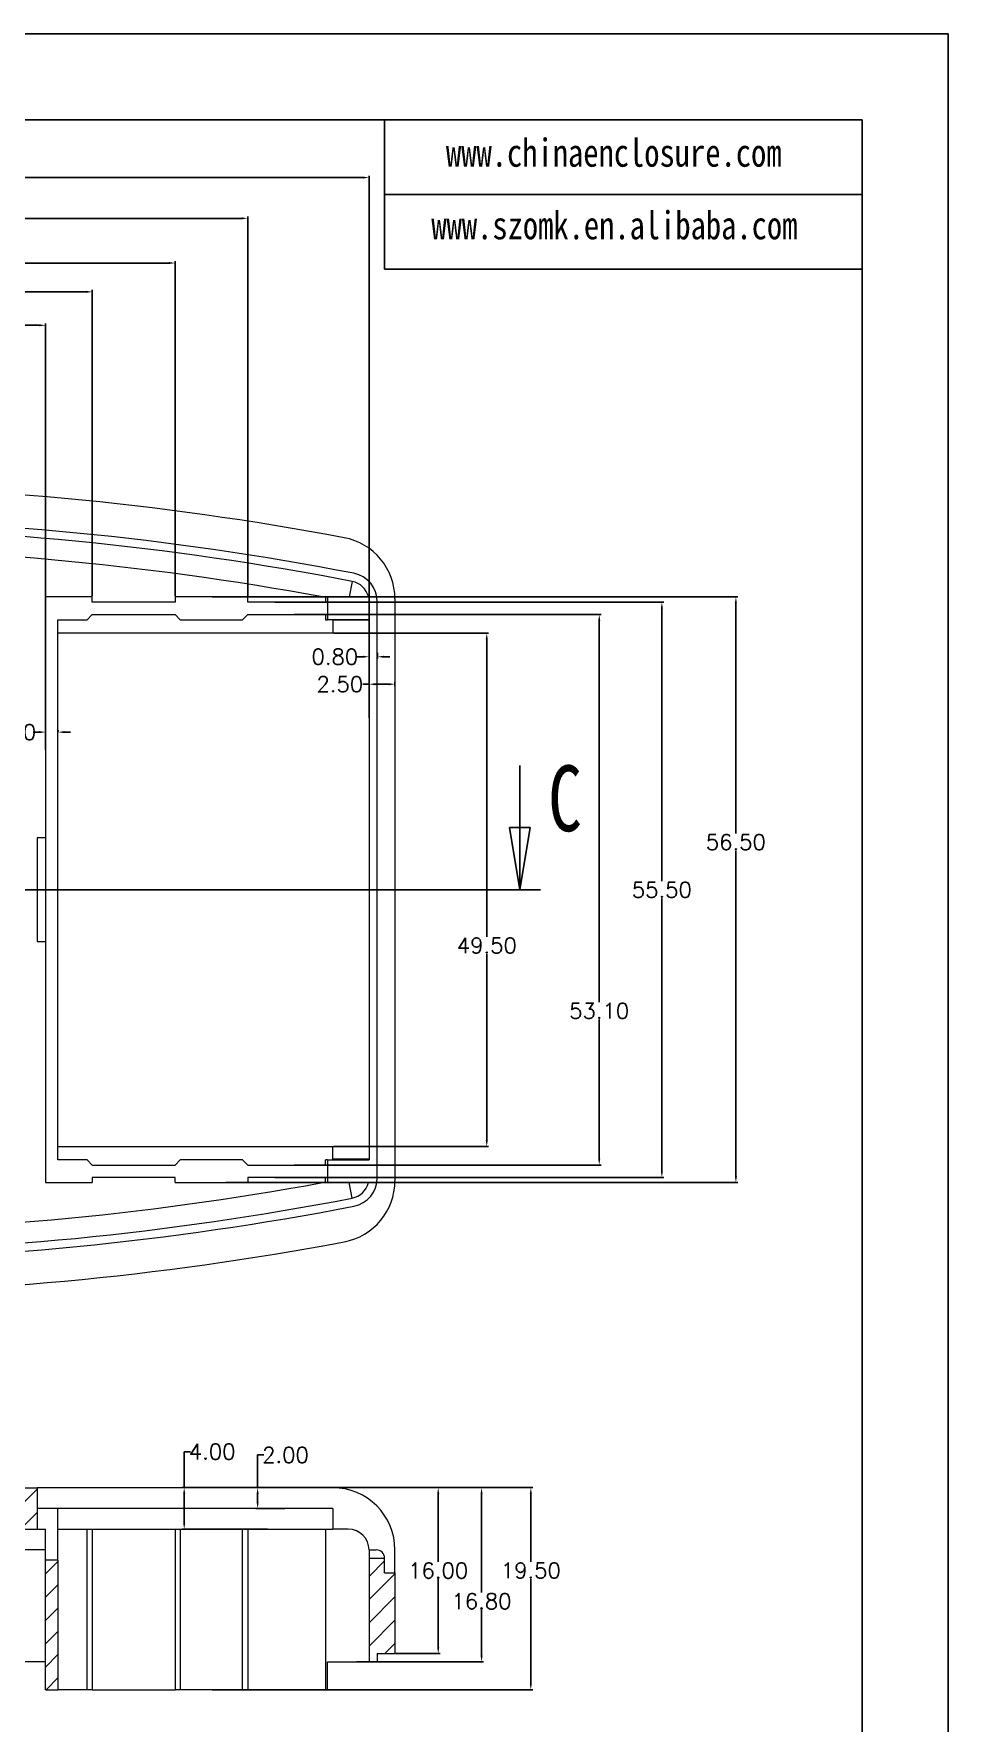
# Model space of a CAD drawing. Header units: inches. Extents: x 3379 to 5004, y 1126 to 1474.
# Drawn here: x 4333.1 to 4421.3, y 1311.1 to 1474 of the extents above; entities that cross this region are included whole.
import ezdxf

# ---------------------------------------------------------------- set-up
doc = ezdxf.new("R2010")
doc.units = ezdxf.units.IN
doc.header["$LTSCALE"] = 15
doc.layers.add('文字', color=81, linetype='Continuous')
doc.styles.add('SLDTEXTSTYLE0', font='TXT', dxfattribs={"width": 0.75})
doc.styles.get("Standard").update_dxf_attribs({"font": 'txt', "bigfont": 'gbcbig.shx'})
doc.styles.add('宋体', font='', dxfattribs={"width": 0.8, "height": 3.5})
doc.styles.get('宋体').set_extended_font_data('SimSun')
doc.dimstyles.new('2', dxfattribs={"dimtxt": 1.5, "dimasz": 0.6, "dimexe": 0.18, "dimexo": 0.0625, "dimgap": 0.09, "dimtad": 0, "dimtih": 1, "dimtoh": 1, "dimzin": 0, "dimdsep": 46, "dimtxsty": 'Standard', "dimcen": 0, "dimadec": 0, "dimazin": 2, "dimtfac": 1, "dimtofl": 0, "dimtmove": 0, "dimatfit": 3, "dimfxl": 1, "dimtolj": 1, "dimtzin": 0, "dimarcsym": 0})
pattern_1 = [(45, (0, -11.662), (-1.122532, 1.122532), [])]

# ---------------------------------------------------------------- blocks, each defined once
blk = doc.blocks.new('_CLOSED')
at = {"color": 0, "linetype": 'ByBlock', "lineweight": -2}
for p, q in [((-1, 0.166667), (0, 0)), ((-1, 0.166667), (-1, -0.166667)), ((0, 0), (-1, -0.166667)), ((0, 0), (-1, 0))]:
    blk.add_line(p, q, dxfattribs=at)
blk = doc.blocks.new('*D344')
at = {"color": 0, "lineweight": -2}
for p, q in [((4362.04, 1416.2), (4377.01, 1416.2)), ((4376.83, 1415.6), (4376.83, 1386.92)), ((4376.83, 1367.3), (4376.83, 1385.24)), ((4362.04, 1366.7), (4377.01, 1366.7))]:
    blk.add_line(p, q, dxfattribs=at)
at = {"color": 0}
for points in [[(4376.73, 1415.6), (4376.93, 1415.6), (4376.83, 1416.2)], [(4376.73, 1367.3), (4376.93, 1367.3), (4376.83, 1366.7)]]:
    blk.add_solid(points, dxfattribs=at)
at = {"layer": 'Defpoints', "color": 0}
for p in [(4361.98, 1416.2), (4376.83, 1416.2), (4361.98, 1366.7)]:
    blk.add_point(p, dxfattribs=at)
at = {"color": 0, "insert": (4376.83, 1386.08), "char_height": 1.5, "attachment_point": 5}
blk.add_mtext('\\A1;49.50', dxfattribs=at)
blk = doc.blocks.new('*D345')
at = {"color": 0, "lineweight": -2}
for p, q in [((4358.27, 1418), (4387.86, 1418)), ((4387.68, 1417.4), (4387.68, 1380.61)), ((4387.68, 1365.5), (4387.68, 1378.93)), ((4358.27, 1364.9), (4387.86, 1364.9))]:
    blk.add_line(p, q, dxfattribs=at)
at = {"color": 0}
for points in [[(4387.58, 1417.4), (4387.78, 1417.4), (4387.68, 1418)], [(4387.58, 1365.5), (4387.78, 1365.5), (4387.68, 1364.9)]]:
    blk.add_solid(points, dxfattribs=at)
at = {"layer": 'Defpoints', "color": 0}
for p in [(4358.21, 1418), (4387.68, 1418), (4358.21, 1364.9)]:
    blk.add_point(p, dxfattribs=at)
at = {"color": 0, "insert": (4387.68, 1379.77), "char_height": 1.5, "attachment_point": 5}
blk.add_mtext('\\A1;53.10', dxfattribs=at)
blk = doc.blocks.new('*D346')
at = {"color": 0, "lineweight": -2}
for p, q in [((4356.38, 1419.2), (4393.9, 1419.2)), ((4393.72, 1418.6), (4393.72, 1392.29)), ((4393.72, 1364.3), (4393.72, 1390.61)), ((4356.38, 1363.7), (4393.9, 1363.7))]:
    blk.add_line(p, q, dxfattribs=at)
at = {"color": 0}
for points in [[(4393.62, 1418.6), (4393.82, 1418.6), (4393.72, 1419.2)], [(4393.62, 1364.3), (4393.82, 1364.3), (4393.72, 1363.7)]]:
    blk.add_solid(points, dxfattribs=at)
at = {"layer": 'Defpoints', "color": 0}
for p in [(4356.32, 1419.2), (4393.72, 1419.2), (4356.32, 1363.7)]:
    blk.add_point(p, dxfattribs=at)
at = {"color": 0, "insert": (4393.72, 1391.45), "char_height": 1.5, "attachment_point": 5}
blk.add_mtext('\\A1;55.50', dxfattribs=at)
blk = doc.blocks.new('*D347')
at = {"color": 0, "lineweight": -2}
for p, q in [((4350.34, 1419.7), (4401.04, 1419.7)), ((4400.86, 1419.1), (4400.86, 1396.89)), ((4400.86, 1363.8), (4400.86, 1395.21)), ((4351.68, 1363.2), (4401.04, 1363.2))]:
    blk.add_line(p, q, dxfattribs=at)
at = {"color": 0}
for points in [[(4400.76, 1419.1), (4400.96, 1419.1), (4400.86, 1419.7)], [(4400.76, 1363.8), (4400.96, 1363.8), (4400.86, 1363.2)]]:
    blk.add_solid(points, dxfattribs=at)
at = {"layer": 'Defpoints', "color": 0}
for p in [(4350.28, 1419.7), (4400.86, 1419.7), (4351.62, 1363.2)]:
    blk.add_point(p, dxfattribs=at)
at = {"color": 0, "insert": (4400.86, 1396.05), "char_height": 1.5, "attachment_point": 5}
blk.add_mtext('\\A1;56.50', dxfattribs=at)
blk = doc.blocks.new('*D353')
at = {"color": 0, "lineweight": -2}
for p, q in [((4250.98, 1396.41), (4250.98, 1446.08)), ((4251.58, 1445.9), (4289.66, 1445.9)), ((4333.68, 1445.9), (4295.59, 1445.9)), ((4334.28, 1404.96), (4334.28, 1446.08))]:
    blk.add_line(p, q, dxfattribs=at)
at = {"color": 0}
for points in [[(4251.58, 1446), (4251.58, 1445.8), (4250.98, 1445.9)], [(4333.68, 1446), (4333.68, 1445.8), (4334.28, 1445.9)]]:
    blk.add_solid(points, dxfattribs=at)
at = {"layer": 'Defpoints', "color": 0}
for p in [(4334.28, 1445.9), (4334.28, 1404.9), (4250.98, 1396.35)]:
    blk.add_point(p, dxfattribs=at)
at = {"color": 0, "insert": (4292.63, 1445.9), "char_height": 1.5, "attachment_point": 5}
blk.add_mtext('\\A1;83.30', dxfattribs=at)
blk = doc.blocks.new('*D355')
at = {"color": 0, "lineweight": -2}
for p, q in [((4333.68, 1406.66), (4333.08, 1406.66)), ((4334.28, 1406.72), (4334.28, 1406.84)), ((4335.48, 1406.72), (4335.48, 1406.84)), ((4336.08, 1406.66), (4336.68, 1406.66))]:
    blk.add_line(p, q, dxfattribs=at)
at = {"color": 0}
for points in [[(4333.68, 1406.76), (4333.68, 1406.56), (4334.28, 1406.66)], [(4336.08, 1406.76), (4336.08, 1406.56), (4335.48, 1406.66)]]:
    blk.add_solid(points, dxfattribs=at)
at = {"layer": 'Defpoints', "color": 0}
for p in [(4334.28, 1406.66), (4334.28, 1406.66), (4335.48, 1406.66)]:
    blk.add_point(p, dxfattribs=at)
at = {"color": 0, "insert": (4331.11, 1406.66), "char_height": 1.5, "attachment_point": 5}
blk.add_mtext('\\A1;1.20', dxfattribs=at)
blk = doc.blocks.new('*D357')
at = {"color": 0, "lineweight": -2}
for p, q in [((4250.98, 1402.18), (4250.98, 1449.31)), ((4251.58, 1449.13), (4291.91, 1449.13)), ((4338.18, 1449.13), (4297.84, 1449.13)), ((4338.78, 1419.76), (4338.78, 1449.31))]:
    blk.add_line(p, q, dxfattribs=at)
at = {"color": 0}
for points in [[(4251.58, 1449.23), (4251.58, 1449.03), (4250.98, 1449.13)], [(4338.18, 1449.23), (4338.18, 1449.03), (4338.78, 1449.13)]]:
    blk.add_solid(points, dxfattribs=at)
at = {"layer": 'Defpoints', "color": 0}
for p in [(4250.98, 1449.13), (4338.78, 1419.7), (4250.98, 1402.12)]:
    blk.add_point(p, dxfattribs=at)
at = {"color": 0, "insert": (4294.88, 1449.13), "char_height": 1.5, "attachment_point": 5}
blk.add_mtext('\\A1;87.80', dxfattribs=at)
blk = doc.blocks.new('*D358')
at = {"color": 0, "lineweight": -2}
for p, q in [((4250.98, 1402.12), (4250.98, 1452.09)), ((4346.78, 1419.76), (4346.78, 1452.09)), ((4251.58, 1451.91), (4295.91, 1451.91)), ((4346.18, 1451.91), (4301.84, 1451.91))]:
    blk.add_line(p, q, dxfattribs=at)
at = {"color": 0}
for points in [[(4251.58, 1452.01), (4251.58, 1451.81), (4250.98, 1451.91)], [(4346.18, 1452.01), (4346.18, 1451.81), (4346.78, 1451.91)]]:
    blk.add_solid(points, dxfattribs=at)
at = {"layer": 'Defpoints', "color": 0}
for p in [(4250.98, 1451.91), (4346.78, 1419.7), (4250.98, 1402.06)]:
    blk.add_point(p, dxfattribs=at)
at = {"color": 0, "insert": (4298.88, 1451.91), "char_height": 1.5, "attachment_point": 5}
blk.add_mtext('\\A1;95.80', dxfattribs=at)
blk = doc.blocks.new('*D359')
at = {"color": 0, "lineweight": -2}
for p, q in [((4250.98, 1414.84), (4250.98, 1456.4)), ((4251.58, 1456.22), (4299.04, 1456.22)), ((4353.18, 1456.22), (4305.72, 1456.22)), ((4353.78, 1419.64), (4353.78, 1456.4))]:
    blk.add_line(p, q, dxfattribs=at)
at = {"color": 0}
for points in [[(4251.58, 1456.32), (4251.58, 1456.12), (4250.98, 1456.22)], [(4353.18, 1456.32), (4353.18, 1456.12), (4353.78, 1456.22)]]:
    blk.add_solid(points, dxfattribs=at)
at = {"layer": 'Defpoints', "color": 0}
for p in [(4250.98, 1456.22), (4353.78, 1419.58), (4250.98, 1414.78)]:
    blk.add_point(p, dxfattribs=at)
at = {"color": 0, "insert": (4302.38, 1456.22), "char_height": 1.5, "attachment_point": 5}
blk.add_mtext('\\A1;102.80', dxfattribs=at)
blk = doc.blocks.new('*D360')
at = {"color": 0, "lineweight": -2}
for p, q in [((4250.98, 1403.32), (4250.98, 1460.33)), ((4251.58, 1460.15), (4305.01, 1460.15)), ((4364.88, 1460.15), (4311.44, 1460.15)), ((4365.48, 1408.04), (4365.48, 1460.33))]:
    blk.add_line(p, q, dxfattribs=at)
at = {"color": 0}
for points in [[(4251.58, 1460.25), (4251.58, 1460.05), (4250.98, 1460.15)], [(4364.88, 1460.25), (4364.88, 1460.05), (4365.48, 1460.15)]]:
    blk.add_solid(points, dxfattribs=at)
at = {"layer": 'Defpoints', "color": 0}
for p in [(4250.98, 1460.15), (4365.48, 1407.97), (4250.98, 1403.26)]:
    blk.add_point(p, dxfattribs=at)
at = {"color": 0, "insert": (4308.23, 1460.15), "char_height": 1.5, "attachment_point": 5}
blk.add_mtext('\\A1;114.50', dxfattribs=at)
blk = doc.blocks.new('*D361')
at = {"color": 0, "lineweight": -2}
for p, q in [((4364.88, 1413.93), (4364.28, 1413.93)), ((4365.48, 1414.32), (4365.48, 1413.75)), ((4366.28, 1414.32), (4366.28, 1413.75)), ((4366.88, 1413.93), (4367.48, 1413.93))]:
    blk.add_line(p, q, dxfattribs=at)
at = {"color": 0}
for points in [[(4364.88, 1414.03), (4364.88, 1413.83), (4365.48, 1413.93)], [(4366.88, 1414.03), (4366.88, 1413.83), (4366.28, 1413.93)]]:
    blk.add_solid(points, dxfattribs=at)
at = {"layer": 'Defpoints', "color": 0}
for p in [(4365.48, 1414.38), (4366.28, 1414.38), (4366.28, 1413.93)]:
    blk.add_point(p, dxfattribs=at)
at = {"color": 0, "insert": (4362.19, 1413.93), "char_height": 1.5, "attachment_point": 5}
blk.add_mtext('\\A1;0.80', dxfattribs=at)
blk = doc.blocks.new('*D362')
at = {"color": 0, "lineweight": -2}
for p, q in [((4365.48, 1411.28), (4364.88, 1411.28)), ((4365.48, 1411.48), (4365.48, 1411.1)), ((4367.38, 1411.28), (4366.08, 1411.28)), ((4367.98, 1411.48), (4367.98, 1411.1))]:
    blk.add_line(p, q, dxfattribs=at)
at = {"color": 0}
for points in [[(4366.08, 1411.38), (4366.08, 1411.18), (4365.48, 1411.28)], [(4367.38, 1411.38), (4367.38, 1411.18), (4367.98, 1411.28)]]:
    blk.add_solid(points, dxfattribs=at)
at = {"layer": 'Defpoints', "color": 0}
for p in [(4365.48, 1411.54), (4365.48, 1411.28), (4367.98, 1411.54)]:
    blk.add_point(p, dxfattribs=at)
at = {"color": 0, "insert": (4362.66, 1411.28), "char_height": 1.5, "attachment_point": 5}
blk.add_mtext('\\A1;2.50', dxfattribs=at)
blk = doc.blocks.new('*D368')
at = {"color": 0, "lineweight": -2}
for p, q in [((4350.34, 1333.78), (4381.26, 1333.78)), ((4381.08, 1333.18), (4381.08, 1326.63)), ((4381.08, 1314.88), (4381.08, 1324.95)), ((4350.34, 1314.28), (4381.26, 1314.28))]:
    blk.add_line(p, q, dxfattribs=at)
at = {"color": 0}
for points in [[(4380.98, 1333.18), (4381.18, 1333.18), (4381.08, 1333.78)], [(4380.98, 1314.88), (4381.18, 1314.88), (4381.08, 1314.28)]]:
    blk.add_solid(points, dxfattribs=at)
at = {"layer": 'Defpoints', "color": 0}
for p in [(4350.28, 1333.78), (4381.08, 1333.78), (4350.28, 1314.28)]:
    blk.add_point(p, dxfattribs=at)
at = {"color": 0, "insert": (4381.08, 1325.79), "char_height": 1.5, "attachment_point": 5}
blk.add_mtext('\\A1;19.50', dxfattribs=at)
blk = doc.blocks.new('*D369')
at = {"color": 0, "lineweight": -2}
for p, q in [((4357.03, 1333.78), (4372.33, 1333.78)), ((4372.15, 1333.18), (4372.15, 1326.62)), ((4372.15, 1318.38), (4372.15, 1324.94)), ((4368.04, 1317.78), (4372.33, 1317.78))]:
    blk.add_line(p, q, dxfattribs=at)
at = {"color": 0}
for points in [[(4372.05, 1333.18), (4372.25, 1333.18), (4372.15, 1333.78)], [(4372.05, 1318.38), (4372.25, 1318.38), (4372.15, 1317.78)]]:
    blk.add_solid(points, dxfattribs=at)
at = {"layer": 'Defpoints', "color": 0}
for p in [(4356.97, 1333.78), (4372.15, 1333.78), (4367.98, 1317.78)]:
    blk.add_point(p, dxfattribs=at)
at = {"color": 0, "insert": (4372.15, 1325.78), "char_height": 1.5, "attachment_point": 5}
blk.add_mtext('\\A1;16.00', dxfattribs=at)
blk = doc.blocks.new('*D370')
at = {"color": 0, "lineweight": -2}
for p, q in [((4359.59, 1333.78), (4376.51, 1333.78)), ((4376.33, 1333.18), (4376.33, 1323.66)), ((4376.33, 1317.58), (4376.33, 1321.98)), ((4364.28, 1316.98), (4376.51, 1316.98))]:
    blk.add_line(p, q, dxfattribs=at)
at = {"color": 0}
for points in [[(4376.23, 1333.18), (4376.43, 1333.18), (4376.33, 1333.78)], [(4376.23, 1317.58), (4376.43, 1317.58), (4376.33, 1316.98)]]:
    blk.add_solid(points, dxfattribs=at)
at = {"layer": 'Defpoints', "color": 0}
for p in [(4359.53, 1333.78), (4376.33, 1333.78), (4364.22, 1316.98)]:
    blk.add_point(p, dxfattribs=at)
at = {"color": 0, "insert": (4376.33, 1322.82), "char_height": 1.5, "attachment_point": 5}
blk.add_mtext('\\A1;16.80', dxfattribs=at)
blk = doc.blocks.new('*D376')
at = {"color": 0, "lineweight": -2}
for p, q in [((4354.73, 1333.78), (4354.73, 1336.93)), ((4354.73, 1336.93), (4355.33, 1336.93)), ((4357.35, 1333.78), (4354.55, 1333.78)), ((4354.73, 1332.38), (4354.73, 1333.18)), ((4357.35, 1331.78), (4354.55, 1331.78))]:
    blk.add_line(p, q, dxfattribs=at)
at = {"color": 0}
for points in [[(4354.63, 1333.18), (4354.83, 1333.18), (4354.73, 1333.78)], [(4354.63, 1332.38), (4354.83, 1332.38), (4354.73, 1331.78)]]:
    blk.add_solid(points, dxfattribs=at)
at = {"layer": 'Defpoints', "color": 0}
for p in [(4354.73, 1333.78), (4357.42, 1333.78), (4357.42, 1331.78)]:
    blk.add_point(p, dxfattribs=at)
at = {"color": 0, "insert": (4357.42, 1336.93), "char_height": 1.5, "attachment_point": 5}
blk.add_mtext('\\A1;2.00', dxfattribs=at)
blk = doc.blocks.new('*D377')
at = {"color": 0, "lineweight": -2}
for p, q in [((4347.65, 1333.78), (4347.65, 1337.25)), ((4347.65, 1337.25), (4348.25, 1337.25)), ((4353.27, 1333.78), (4347.47, 1333.78)), ((4347.65, 1330.38), (4347.65, 1333.18)), ((4355.67, 1329.78), (4347.47, 1329.78))]:
    blk.add_line(p, q, dxfattribs=at)
at = {"color": 0}
for points in [[(4347.55, 1333.18), (4347.75, 1333.18), (4347.65, 1333.78)], [(4347.55, 1330.38), (4347.75, 1330.38), (4347.65, 1329.78)]]:
    blk.add_solid(points, dxfattribs=at)
at = {"layer": 'Defpoints', "color": 0}
for p in [(4347.65, 1333.78), (4353.33, 1333.78), (4355.73, 1329.78)]:
    blk.add_point(p, dxfattribs=at)
at = {"color": 0, "insert": (4350.34, 1337.25), "char_height": 1.5, "attachment_point": 5}
blk.add_mtext('\\A1;4.00', dxfattribs=at)

msp = doc.modelspace()

# ---------------------------------------------------------------- hatches: boundary and pattern name
at = {"linetype": 'Continuous', "lineweight": 0}
h = msp.add_hatch(dxfattribs=at)
h.set_pattern_fill('ANSI31', color=4, scale=0.5, style=0)
h.set_pattern_definition(pattern_1)
edge = h.paths.add_edge_path(flags=0)
edge.add_line((4250.977, 1331.093), (4250.977, 1331.008))
edge.add_line((4250.977, 1331.008), (4252.477, 1329.508))
edge.add_line((4252.477, 1329.508), (4253.477, 1329.508))
edge.add_line((4253.477, 1329.508), (4253.477, 1330.776))
edge.add_line((4253.477, 1330.776), (4255.477, 1330.776))
edge.add_line((4255.477, 1330.776), (4255.477, 1329.713))
edge.add_arc((4255.977, 1327.776), 2, 90, 104.47751, ccw=False)
edge.add_line((4255.977, 1329.776), (4327.477, 1329.776))
edge.add_line((4327.477, 1329.776), (4327.477, 1330.276))
edge.add_line((4327.477, 1330.276), (4330.477, 1330.276))
edge.add_line((4330.477, 1330.276), (4330.477, 1329.776))
edge.add_line((4330.477, 1329.776), (4333.477, 1329.776))
edge.add_line((4333.477, 1329.776), (4333.477, 1333.776))
edge.add_line((4333.477, 1333.776), (4255.977, 1333.776))
edge.add_arc((4255.977, 1327.776), 6, 90, 146.44269)
h = msp.add_hatch(dxfattribs=at)
h.set_pattern_fill('ANSI31', color=4, scale=0.5, style=0)
h.set_pattern_definition(pattern_1)
h.paths.add_polyline_path([(4334.277, 1326.776), (4334.277, 1314.276), (4335.477, 1314.276), (4335.477, 1326.776)], flags=0)
h = msp.add_hatch(dxfattribs=at)
h.set_pattern_fill('ANSI31', color=4, scale=0.5, style=0)
h.set_pattern_definition(pattern_1)
h.paths.add_polyline_path([(4366.277, 1316.976), (4366.277, 1317.776), (4367.977, 1317.776), (4367.977, 1325.562), (4366.977, 1325.562), (4366.977, 1326.976), (4365.477, 1326.976), (4365.477, 1316.976)], flags=0)

# ---------------------------------------------------------------- linework, layer by layer
for p, q in [((3928.649, 1474.021), (4421.336, 1474.021)), ((4421.336, 1474.021), (4421.336, 1125.657)), ((3941.398, 1465.727), (4413.042, 1465.727)), ((4366.962, 1465.727), (4366.962, 1451.327)), ((4413.042, 1465.727), (4413.042, 1133.951)), ((4366.962, 1458.527), (4413.042, 1458.527)), ((4366.962, 1451.327), (4413.042, 1451.327))]:
    msp.add_line(p, q)
at = {"color": 7, "linetype": 'Continuous', "lineweight": 15}
for p, q in [((4363.856, 1421.195), (4363.568, 1419.702)), ((4334.277, 1419.702), (4334.277, 1363.202)), ((4338.777, 1419.702), (4334.277, 1419.702)), ((4338.777, 1419.202), (4338.777, 1419.702)), ((4346.777, 1419.702), (4346.777, 1419.202)), ((4353.777, 1419.702), (4346.777, 1419.702)), ((4353.777, 1419.202), (4353.777, 1419.702)), ((4361.277, 1419.702), (4361.277, 1419.202)), ((4361.477, 1419.702), (4361.277, 1419.702)), ((4361.477, 1419.702), (4361.477, 1417.502)), ((4365.42, 1419.702), (4361.477, 1419.702)), ((4367.977, 1419.517), (4367.977, 1363.387)), ((4338.277, 1417.502), (4338.777, 1418.002)), ((4346.777, 1419.202), (4338.777, 1419.202)), ((4338.777, 1418.002), (4346.777, 1418.002)), ((4346.777, 1418.002), (4347.277, 1417.502)), ((4353.277, 1417.502), (4353.777, 1418.002)), ((4361.277, 1419.202), (4353.777, 1419.202)), ((4353.777, 1418.002), (4361.277, 1418.002)), ((4361.277, 1418.002), (4361.277, 1417.502)), ((4366.277, 1363.673), (4366.277, 1419.232)), ((4335.477, 1365.402), (4335.477, 1417.502)), ((4335.477, 1417.502), (4338.277, 1417.502)), ((4361.977, 1416.202), (4335.477, 1416.202)), ((4347.277, 1417.502), (4353.277, 1417.502)), ((4361.277, 1417.502), (4361.477, 1417.502)), ((4365.477, 1417.502), (4361.477, 1417.502)), ((4361.977, 1417.452), (4361.977, 1416.202)), ((4363.477, 1417.452), (4361.977, 1417.452)), ((4363.477, 1417.452), (4363.477, 1417.502)), ((4365.477, 1417.452), (4363.477, 1417.452)), ((4365.477, 1417.502), (4365.477, 1365.402)), ((4333.477, 1396.452), (4333.477, 1386.452)), ((4334.277, 1396.452), (4333.477, 1396.452)), ((4333.477, 1386.452), (4334.277, 1386.452)), ((4335.477, 1366.702), (4361.977, 1366.702)), ((4361.977, 1365.452), (4361.977, 1366.702)), ((4338.277, 1365.402), (4335.477, 1365.402)), ((4338.777, 1364.902), (4338.277, 1365.402)), ((4338.777, 1364.902), (4346.777, 1364.902)), ((4347.277, 1365.402), (4346.777, 1364.902)), ((4353.277, 1365.402), (4347.277, 1365.402)), ((4353.777, 1364.902), (4353.277, 1365.402)), ((4353.777, 1364.902), (4361.277, 1364.902)), ((4361.277, 1364.902), (4361.277, 1365.402)), ((4361.477, 1365.402), (4361.277, 1365.402)), ((4361.477, 1365.402), (4361.477, 1363.202)), ((4361.477, 1365.402), (4365.477, 1365.402)), ((4363.477, 1365.452), (4361.977, 1365.452)), ((4363.477, 1365.402), (4363.477, 1365.452)), ((4365.477, 1365.452), (4363.477, 1365.452)), ((4334.277, 1363.202), (4338.777, 1363.202)), ((4346.777, 1363.702), (4338.777, 1363.702)), ((4338.777, 1363.702), (4338.777, 1363.202)), ((4346.777, 1363.202), (4346.777, 1363.702)), ((4346.777, 1363.202), (4353.777, 1363.202)), ((4361.277, 1363.702), (4353.777, 1363.702)), ((4353.777, 1363.702), (4353.777, 1363.202)), ((4361.277, 1363.202), (4361.277, 1363.702)), ((4361.277, 1363.202), (4361.477, 1363.202)), ((4361.477, 1363.202), (4365.42, 1363.202)), ((4363.856, 1361.709), (4363.568, 1363.202)), ((4255.977, 1333.776), (4333.477, 1333.776)), ((4333.477, 1333.776), (4333.477, 1329.776)), ((4361.977, 1333.776), (4333.477, 1333.776)), ((4335.477, 1331.776), (4333.477, 1331.776)), ((4335.477, 1326.776), (4335.477, 1331.776)), ((4361.977, 1331.776), (4335.477, 1331.776)), ((4361.977, 1331.776), (4361.977, 1329.776)), ((4330.477, 1329.776), (4333.477, 1329.776)), ((4333.477, 1329.776), (4334.277, 1329.776)), ((4334.277, 1326.776), (4334.277, 1329.776)), ((4335.477, 1329.776), (4361.977, 1329.776)), ((4338.277, 1314.276), (4338.277, 1329.776)), ((4338.777, 1329.776), (4338.777, 1314.276)), ((4346.777, 1329.776), (4346.777, 1314.276)), ((4347.277, 1329.776), (4347.277, 1314.276)), ((4353.277, 1314.276), (4353.277, 1329.776)), ((4353.777, 1329.776), (4353.777, 1314.276)), ((4361.277, 1329.776), (4361.277, 1314.276)), ((4363.477, 1329.776), (4361.977, 1329.776)), ((4335.477, 1326.776), (4334.277, 1326.776)), ((4334.277, 1314.276), (4334.277, 1326.776)), ((4335.477, 1326.776), (4335.477, 1314.276)), ((4365.477, 1327.776), (4366.177, 1327.776)), ((4365.477, 1327.776), (4365.477, 1326.976)), ((4365.477, 1326.976), (4366.977, 1326.976)), ((4365.477, 1326.976), (4365.477, 1316.976)), ((4366.977, 1325.562), (4366.977, 1326.976)), ((4367.977, 1325.562), (4367.977, 1327.776)), ((4366.977, 1325.562), (4367.977, 1325.562)), ((4367.977, 1325.562), (4367.977, 1317.776)), ((4334.277, 1316.976), (4256.677, 1316.976)), ((4361.477, 1314.276), (4361.477, 1316.976)), ((4361.477, 1316.976), (4365.477, 1316.976)), ((4365.477, 1316.976), (4366.277, 1316.976)), ((4366.277, 1317.776), (4367.977, 1317.776)), ((4366.277, 1317.776), (4366.277, 1316.976)), ((4334.277, 1314.276), (4335.477, 1314.276)), ((4338.277, 1314.276), (4335.477, 1314.276)), ((4338.777, 1314.276), (4338.277, 1314.276)), ((4338.777, 1314.276), (4346.777, 1314.276)), ((4347.277, 1314.276), (4346.777, 1314.276)), ((4353.277, 1314.276), (4347.277, 1314.276)), ((4353.777, 1314.276), (4353.277, 1314.276)), ((4353.777, 1314.276), (4361.277, 1314.276)), ((4361.477, 1314.276), (4361.277, 1314.276))]:
    msp.add_line(p, q, dxfattribs=at)
at = {"color": 1}
for p, q in [((4380.017, 1403.452), (4380.017, 1391.452)), ((4382.017, 1391.452), (4236.937, 1391.452))]:
    msp.add_line(p, q, dxfattribs=at)
at = {"color": 8, "linetype": 'Continuous', "lineweight": 15}
msp.add_line((4334.277, 1327.776), (4325.477, 1327.776), dxfattribs=at)
at = {"color": 7, "linetype": 'Continuous', "lineweight": 15}
for centre, radius, start, end in [((4308.977, 1137.369), 293.083, 79.36129, 100.63871), ((4308.977, 1137.369), 289.883, 79.05653, 100.39407), ((4308.977, 1137.369), 289.083, 79.05653, 100.42316), ((4308.977, 1137.369), 287.083, 79.56287, 90.09979), ((4361.977, 1419.517), 6, 0, 79.36129), ((4363.477, 1419.232), 2, 13.60984, 79.05653), ((4363.477, 1419.232), 2.8, 0, 79.05653), ((4308.977, 1645.535), 287.083, 269.90021, 280.43713), ((4361.977, 1363.387), 6, 280.63871, 0), ((4363.477, 1363.673), 2, 280.94347, 346.39016), ((4363.477, 1363.673), 2.8, 280.94347, 0), ((4308.977, 1645.535), 289.083, 259.57684, 280.94347), ((4308.977, 1645.535), 289.883, 259.60593, 280.94347), ((4308.977, 1645.535), 293.083, 259.36129, 280.63871), ((4361.977, 1327.776), 6, 0, 90), ((4363.477, 1327.776), 2, 0, 90), ((4366.177, 1326.976), 0.8, 0, 90)]:
    msp.add_arc(centre, radius, start, end, dxfattribs=at)
for points in [[(4361.277, 1419.702), (4361.228, 1419.702), (4361.13, 1419.702), (4361.032, 1419.702), (4360.984, 1419.702)], [(4360.984, 1363.202), (4361.032, 1363.202), (4361.13, 1363.202), (4361.228, 1363.202), (4361.277, 1363.202)]]:
    msp.add_open_spline(points, degree=3, dxfattribs=at)

# ---------------------------------------------------------------- block references
at = {"color": 1, "xscale": 6, "yscale": 6, "rotation": 270}
msp.add_blockref('_CLOSED', (4380.017, 1391.452), dxfattribs=at)

# ---------------------------------------------------------------- texts
at = {"color": 7, "linetype": 'Continuous', "insert": (4382.754, 1403.452), "char_height": 6.35, "attachment_point": 1, "style": 'SLDTEXTSTYLE0'}
msp.add_mtext('C', dxfattribs=at)
at = {"layer": '文字', "color": 0, "char_height": 2.70336, "width": 47.49544, "attachment_point": 1, "style": '宋体'}
for s, insert in [('www.chinaenclosure.com', (4372.898, 1463.903)), ('www.szomk.en.alibaba.com', (4371.485, 1456.903))]:
    msp.add_mtext(s, dxfattribs=dict(at, insert=insert))

# ---------------------------------------------------------------- dimensions: what is measured, and where the dimension line sits
for base, p1, p2, picture, middle in [((4250.977, 1460.154), (4365.477, 1407.973), (4250.977, 1403.262), '*D360', (4308.227, 1460.154)), ((4250.977, 1456.221), (4353.777, 1419.578), (4250.977, 1414.779), '*D359', (4302.377, 1456.221)), ((4365.477, 1411.284), (4367.977, 1411.545), (4365.477, 1411.545), '*D362', (4362.662, 1411.284)), ((4334.277, 1406.661), (4335.477, 1406.661), (4334.277, 1406.661), '*D355', (4331.112, 1406.661))]:
    dim = msp.add_linear_dim(base=base, p1=p1, p2=p2, dimstyle='2')
    dim.commit()
    dim.dimension.update_dxf_attribs({"geometry": picture, "text_midpoint": middle})
for base, p1, p2, picture, middle in [((4250.977, 1451.909), (4346.777, 1419.702), (4250.977, 1402.058), '*D358', (4298.877, 1451.909)), ((4250.977, 1449.133), (4338.777, 1419.702), (4250.977, 1402.121), '*D357', (4294.877, 1449.133)), ((4334.277, 1445.902), (4250.977, 1396.347), (4334.277, 1404.9), '*D353', (4292.627, 1445.902)), ((4366.277, 1413.93), (4365.477, 1414.38), (4366.277, 1414.38), '*D361', (4362.187, 1413.93))]:
    dim = msp.add_linear_dim(base=base, p1=p1, p2=p2, dimstyle='2')
    dim.commit()
    dim.dimension.update_dxf_attribs({"geometry": picture, "text_midpoint": middle, "dimtype": 160})
for base, p1, p2, picture, middle in [((4400.863, 1419.702), (4351.618, 1363.202), (4350.277, 1419.702), '*D347', (4400.863, 1396.049)), ((4393.723, 1419.202), (4356.318, 1363.702), (4356.318, 1419.202), '*D346', (4393.723, 1391.452)), ((4387.682, 1418.002), (4358.211, 1364.902), (4358.211, 1418.002), '*D345', (4387.682, 1379.775)), ((4376.828, 1416.202), (4361.977, 1366.702), (4361.977, 1416.202), '*D344', (4376.828, 1386.075)), ((4347.649, 1333.776), (4355.732, 1329.776), (4353.334, 1333.776), '*D377', (4350.339, 1337.251)), ((4354.727, 1333.776), (4357.417, 1331.776), (4357.417, 1333.776), '*D376', (4357.417, 1336.927)), ((4381.08, 1333.776), (4350.277, 1314.276), (4350.277, 1333.776), '*D368', (4381.08, 1325.788)), ((4372.153, 1333.776), (4367.977, 1317.776), (4356.968, 1333.776), '*D369', (4372.153, 1325.776)), ((4376.332, 1333.776), (4364.216, 1316.976), (4359.526, 1333.776), '*D370', (4376.332, 1322.825))]:
    dim = msp.add_linear_dim(base=base, p1=p1, p2=p2, angle=90, dimstyle='2')
    dim.commit()
    dim.dimension.update_dxf_attribs({"geometry": picture, "text_midpoint": middle, "dimtype": 160})

doc.saveas('drawing.dxf')
